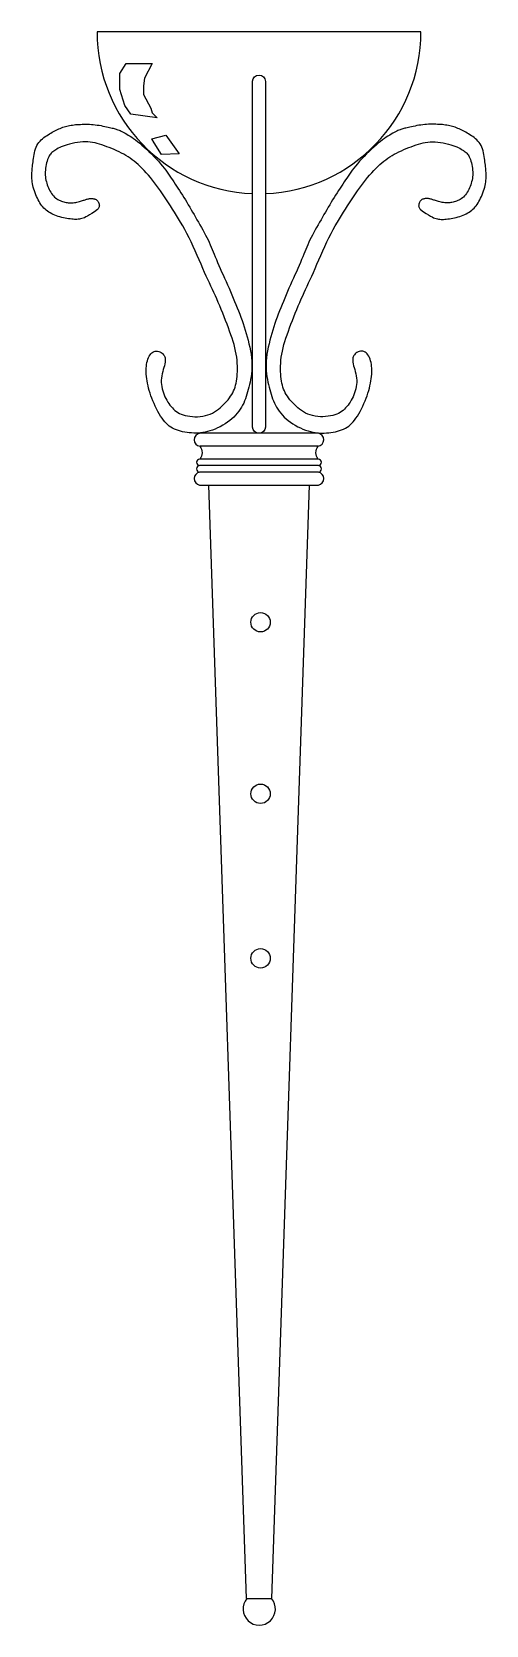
# Model space of a CAD drawing. Extents: x -78035 to -77920, y -37612 to -37208.
import ezdxf

# ---------------------------------------------------------------- set-up
doc = ezdxf.new("R2010")
doc.units = 0
doc.header["$MEASUREMENT"] = 0
for name, color, linetype in [('3', 3, 'CONTINUOUS'), ('4', 4, 'CONTINUOUS'), ('7', 7, 'CONTINUOUS')]:
    doc.layers.add(name, color=color, linetype=linetype)

msp = doc.modelspace()

# ---------------------------------------------------------------- linework, layer by layer
at = {"layer": '3'}
for points in [[(-78011.31, -37215.85), (-78004.71, -37215.85), (-78006.6, -37219.62), (-78006.91, -37221.5), (-78006.91, -37223.7), (-78005.03, -37227.15), (-78004.71, -37228.41), (-78003.46, -37229.67), (-78010.06, -37228.73), (-78011.63, -37226.53), (-78012.89, -37222.44), (-78012.89, -37218.36), (-78011.31, -37215.85)], [(-77997.87, -37238.77), (-78002.31, -37238.96), (-78004.23, -37235.94), (-78004.76, -37234.94), (-78001.2, -37234.02), (-77997.87, -37238.77)]]:
    msp.add_lwpolyline(points, dxfattribs=at)
for centre in [(-77977.23, -37357.56), (-77977.23, -37401.05), (-77977.23, -37442.77)]:
    msp.add_circle(centre, 2.46, dxfattribs=at)
at = {"layer": '4'}
for points in [[(-77975.98, -37248.85, 0.402543), (-77936.59, -37207.84), (-78018.67, -37207.84, 0.402543), (-77979.27, -37248.85)], [(-77979.27, -37308.07), (-77979.27, -37220.37, -0.950784), (-77975.98, -37220.39), (-77975.98, -37308.05, -0.950784), (-77979.27, -37308.07)]]:
    msp.add_lwpolyline(points, format="xyb", dxfattribs=at)
for points in [[(-78018.54, -37252.91), (-78019.31, -37253.45), (-78019.97, -37253.9), (-78020.55, -37254.26), (-78021.04, -37254.55), (-78021.48, -37254.78), (-78021.86, -37254.96), (-78022.2, -37255.09), (-78022.52, -37255.19), (-78022.83, -37255.27), (-78023.14, -37255.32), (-78023.44, -37255.36), (-78023.75, -37255.38), (-78024.06, -37255.39), (-78024.39, -37255.38), (-78024.73, -37255.36), (-78025.09, -37255.32), (-78025.47, -37255.28), (-78025.88, -37255.22), (-78026.3, -37255.16), (-78026.73, -37255.08), (-78027.17, -37254.99), (-78027.62, -37254.89), (-78028.06, -37254.77), (-78028.49, -37254.64), (-78028.92, -37254.5), (-78029.34, -37254.34), (-78029.74, -37254.16), (-78030.13, -37253.97), (-78030.51, -37253.77), (-78030.87, -37253.55), (-78031.21, -37253.32), (-78031.53, -37253.07), (-78031.84, -37252.81), (-78032.12, -37252.53), (-78032.4, -37252.23), (-78032.65, -37251.92), (-78032.9, -37251.58), (-78033.13, -37251.23), (-78033.36, -37250.85), (-78033.58, -37250.45), (-78033.79, -37250.03), (-78033.99, -37249.58), (-78034.19, -37249.13), (-78034.37, -37248.66), (-78034.54, -37248.19), (-78034.69, -37247.71), (-78034.83, -37247.25), (-78034.94, -37246.79), (-78035.02, -37246.34), (-78035.09, -37245.91), (-78035.13, -37245.49), (-78035.16, -37245.09), (-78035.17, -37244.69), (-78035.17, -37244.3), (-78035.16, -37243.92), (-78035.15, -37243.54), (-78035.12, -37243.17), (-78035.1, -37242.8), (-78035.07, -37242.43), (-78035.03, -37242.05), (-78034.99, -37241.66), (-78034.94, -37241.26), (-78034.89, -37240.84), (-78034.83, -37240.4), (-78034.77, -37239.94), (-78034.7, -37239.46), (-78034.62, -37238.97), (-78034.52, -37238.48), (-78034.4, -37237.99), (-78034.26, -37237.51), (-78034.09, -37237.06), (-78033.89, -37236.63), (-78033.66, -37236.24), (-78033.39, -37235.87), (-78033.11, -37235.53), (-78032.8, -37235.22), (-78032.47, -37234.93), (-78032.13, -37234.67), (-78031.78, -37234.41), (-78031.43, -37234.17), (-78031.07, -37233.94), (-78030.72, -37233.72), (-78030.37, -37233.51), (-78030.02, -37233.31), (-78029.67, -37233.11), (-78029.33, -37232.93), (-78028.99, -37232.76), (-78028.65, -37232.6), (-78028.32, -37232.45), (-78027.99, -37232.31), (-78027.66, -37232.17), (-78027.34, -37232.05), (-78027.01, -37231.94), (-78026.67, -37231.83), (-78026.33, -37231.74), (-78025.98, -37231.66), (-78025.62, -37231.58), (-78025.25, -37231.52), (-78024.88, -37231.46), (-78024.49, -37231.42), (-78024.09, -37231.37), (-78023.68, -37231.34), (-78023.26, -37231.31), (-78022.84, -37231.29), (-78022.4, -37231.27), (-78021.95, -37231.26), (-78021.5, -37231.26), (-78021.04, -37231.26), (-78020.57, -37231.28), (-78020.09, -37231.31), (-78019.61, -37231.34), (-78019.12, -37231.4), (-78018.63, -37231.46), (-78018.13, -37231.54), (-78017.65, -37231.62), (-78017.17, -37231.72), (-78016.72, -37231.81), (-78016.28, -37231.9), (-78015.88, -37231.99), (-78015.5, -37232.08), (-78015.17, -37232.15), (-78014.87, -37232.22), (-78014.59, -37232.28), (-78014.33, -37232.34), (-78014.09, -37232.41), (-78013.85, -37232.48), (-78013.61, -37232.56), (-78013.36, -37232.65), (-78013.09, -37232.76), (-78012.81, -37232.88), (-78012.52, -37233.02), (-78012.2, -37233.18), (-78011.87, -37233.35), (-78011.52, -37233.55), (-78011.14, -37233.77), (-78010.74, -37234.01), (-78010.31, -37234.28), (-78009.86, -37234.58), (-78009.39, -37234.9), (-78008.9, -37235.26), (-78008.38, -37235.65), (-78007.84, -37236.07), (-78007.28, -37236.54), (-78006.7, -37237.05), (-78006.11, -37237.6), (-78005.5, -37238.19), (-78004.89, -37238.79), (-78004.28, -37239.42), (-78003.69, -37240.05), (-78003.12, -37240.67), (-78002.59, -37241.28), (-78002.1, -37241.87), (-78001.65, -37242.42), (-78001.24, -37242.95), (-78000.87, -37243.45), (-78000.52, -37243.94), (-78000.19, -37244.42), (-77999.86, -37244.91), (-77999.54, -37245.4), (-77999.21, -37245.9), (-77998.87, -37246.42), (-77998.52, -37246.96), (-77998.16, -37247.51), (-77997.79, -37248.08), (-77997.41, -37248.66), (-77997.03, -37249.25), (-77996.66, -37249.85), (-77996.28, -37250.45), (-77995.91, -37251.06), (-77995.54, -37251.68), (-77995.18, -37252.3), (-77994.81, -37252.93), (-77994.45, -37253.56), (-77994.09, -37254.19), (-77993.72, -37254.83), (-77993.35, -37255.48), (-77992.97, -37256.13), (-77992.6, -37256.78), (-77992.22, -37257.43), (-77991.85, -37258.08), (-77991.5, -37258.73), (-77991.15, -37259.37), (-77990.83, -37259.99), (-77990.52, -37260.61), (-77990.24, -37261.21), (-77989.97, -37261.81), (-77989.72, -37262.4), (-77989.47, -37263), (-77989.23, -37263.61), (-77988.97, -37264.24), (-77988.71, -37264.89), (-77988.42, -37265.58), (-77988.12, -37266.31), (-77987.79, -37267.07), (-77987.45, -37267.85), (-77987.09, -37268.66), (-77986.72, -37269.49), (-77986.35, -37270.33), (-77985.97, -37271.18), (-77985.6, -37272.02), (-77985.22, -37272.86), (-77984.86, -37273.7), (-77984.5, -37274.53), (-77984.15, -37275.36), (-77983.8, -37276.18), (-77983.47, -37277), (-77983.14, -37277.81), (-77982.82, -37278.62), (-77982.51, -37279.42), (-77982.21, -37280.22), (-77981.92, -37281.02), (-77981.64, -37281.83), (-77981.37, -37282.65), (-77981.11, -37283.47), (-77980.86, -37284.31), (-77980.62, -37285.16), (-77980.39, -37286.03), (-77980.17, -37286.92), (-77979.98, -37287.81), (-77979.8, -37288.71), (-77979.65, -37289.6), (-77979.54, -37290.48), (-77979.46, -37291.34), (-77979.41, -37292.18), (-77979.42, -37292.99), (-77979.46, -37293.77), (-77979.53, -37294.52), (-77979.63, -37295.25), (-77979.75, -37295.96), (-77979.89, -37296.64), (-77980.04, -37297.3), (-77980.2, -37297.94), (-77980.36, -37298.56), (-77980.52, -37299.16), (-77980.69, -37299.74), (-77980.87, -37300.31), (-77981.06, -37300.87), (-77981.28, -37301.42), (-77981.51, -37301.96), (-77981.77, -37302.49), (-77982.06, -37303.02), (-77982.38, -37303.54), (-77982.73, -37304.05), (-77983.12, -37304.55), (-77983.54, -37305.04), (-77984, -37305.52), (-77984.49, -37305.98), (-77985.02, -37306.42), (-77985.59, -37306.84), (-77986.19, -37307.24), (-77986.81, -37307.61), (-77987.45, -37307.96), (-77988.11, -37308.28), (-77988.76, -37308.57), (-77989.41, -37308.82), (-77990.05, -37309.04), (-77990.67, -37309.21), (-77991.27, -37309.35), (-77991.86, -37309.46), (-77992.44, -37309.53), (-77993.01, -37309.58), (-77993.58, -37309.6), (-77994.14, -37309.59), (-77994.71, -37309.56), (-77995.28, -37309.51), (-77995.85, -37309.44), (-77996.42, -37309.35), (-77996.98, -37309.24), (-77997.53, -37309.1), (-77998.06, -37308.95), (-77998.57, -37308.77), (-77999.06, -37308.56), (-77999.51, -37308.34), (-77999.95, -37308.08), (-78000.36, -37307.79), (-78000.75, -37307.47), (-78001.12, -37307.11), (-78001.49, -37306.72), (-78001.85, -37306.28), (-78002.2, -37305.79), (-78002.55, -37305.26), (-78002.9, -37304.68), (-78003.25, -37304.07), (-78003.58, -37303.43), (-78003.9, -37302.78), (-78004.21, -37302.11), (-78004.5, -37301.43), (-78004.77, -37300.76), (-78005.01, -37300.1), (-78005.23, -37299.45), (-78005.42, -37298.81), (-78005.6, -37298.18), (-78005.75, -37297.56), (-78005.88, -37296.96), (-78005.99, -37296.37), (-78006.08, -37295.79), (-78006.14, -37295.23), (-78006.19, -37294.68), (-78006.22, -37294.15), (-78006.23, -37293.63), (-78006.21, -37293.13), (-78006.17, -37292.64), (-78006.11, -37292.17), (-78006.02, -37291.71), (-78005.91, -37291.26), (-78005.78, -37290.84), (-78005.62, -37290.44), (-78005.44, -37290.08), (-78005.24, -37289.75), (-78005.01, -37289.46), (-78004.77, -37289.22), (-78004.5, -37289.04), (-78004.22, -37288.91), (-78003.92, -37288.83), (-78003.62, -37288.81), (-78003.31, -37288.83), (-78003.01, -37288.9), (-78002.72, -37289), (-78002.45, -37289.13), (-78002.2, -37289.3), (-78001.98, -37289.49), (-78001.79, -37289.7), (-78001.63, -37289.94), (-78001.51, -37290.21), (-78001.43, -37290.51), (-78001.38, -37290.84), (-78001.38, -37291.21), (-78001.41, -37291.6), (-78001.49, -37292.03), (-78001.61, -37292.49), (-78001.74, -37292.97), (-78001.89, -37293.48), (-78002.03, -37294), (-78002.17, -37294.54), (-78002.28, -37295.08), (-78002.36, -37295.63), (-78002.39, -37296.18), (-78002.39, -37296.73), (-78002.35, -37297.27), (-78002.27, -37297.81), (-78002.16, -37298.34), (-78002.03, -37298.87), (-78001.86, -37299.38), (-78001.68, -37299.87), (-78001.47, -37300.36), (-78001.25, -37300.82), (-78001, -37301.27), (-78000.75, -37301.71), (-78000.47, -37302.12), (-78000.19, -37302.51), (-77999.89, -37302.88), (-77999.58, -37303.22), (-77999.26, -37303.55), (-77998.93, -37303.84), (-77998.57, -37304.12), (-77998.19, -37304.36), (-77997.78, -37304.59), (-77997.34, -37304.79), (-77996.86, -37304.96), (-77996.33, -37305.11), (-77995.76, -37305.23), (-77995.15, -37305.33), (-77994.51, -37305.4), (-77993.85, -37305.43), (-77993.17, -37305.43), (-77992.5, -37305.38), (-77991.84, -37305.29), (-77991.2, -37305.16), (-77990.59, -37304.98), (-77990, -37304.76), (-77989.44, -37304.49), (-77988.91, -37304.19), (-77988.4, -37303.86), (-77987.91, -37303.51), (-77987.45, -37303.14), (-77987.01, -37302.75), (-77986.59, -37302.36), (-77986.19, -37301.95), (-77985.81, -37301.53), (-77985.45, -37301.11), (-77985.12, -37300.68), (-77984.81, -37300.24), (-77984.54, -37299.8), (-77984.29, -37299.35), (-77984.06, -37298.9), (-77983.87, -37298.43), (-77983.7, -37297.96), (-77983.56, -37297.47), (-77983.44, -37296.95), (-77983.34, -37296.42), (-77983.25, -37295.86), (-77983.19, -37295.27), (-77983.13, -37294.64), (-77983.1, -37293.98), (-77983.09, -37293.3), (-77983.09, -37292.59), (-77983.13, -37291.86), (-77983.19, -37291.11), (-77983.27, -37290.34), (-77983.4, -37289.56), (-77983.55, -37288.77), (-77983.74, -37287.97), (-77983.95, -37287.15), (-77984.19, -37286.33), (-77984.46, -37285.49), (-77984.75, -37284.63), (-77985.06, -37283.75), (-77985.39, -37282.86), (-77985.73, -37281.95), (-77986.08, -37281.02), (-77986.44, -37280.09), (-77986.81, -37279.16), (-77987.19, -37278.24), (-77987.57, -37277.33), (-77987.94, -37276.44), (-77988.32, -37275.58), (-77988.69, -37274.75), (-77989.06, -37273.94), (-77989.43, -37273.15), (-77989.81, -37272.34), (-77990.19, -37271.52), (-77990.58, -37270.67), (-77990.99, -37269.78), (-77991.41, -37268.83), (-77991.85, -37267.81), (-77992.31, -37266.75), (-77992.79, -37265.64), (-77993.28, -37264.51), (-77993.78, -37263.37), (-77994.29, -37262.23), (-77994.81, -37261.11), (-77995.34, -37260.03), (-77995.87, -37259), (-77996.41, -37258), (-77996.94, -37257.05), (-77997.48, -37256.14), (-77998.01, -37255.26), (-77998.54, -37254.4), (-77999.07, -37253.57), (-77999.58, -37252.76), (-78000.09, -37251.96), (-78000.59, -37251.18), (-78001.08, -37250.41), (-78001.57, -37249.65), (-78002.06, -37248.92), (-78002.56, -37248.19), (-78003.06, -37247.48), (-78003.56, -37246.79), (-78004.08, -37246.11), (-78004.6, -37245.45), (-78005.13, -37244.8), (-78005.66, -37244.18), (-78006.19, -37243.59), (-78006.71, -37243.02), (-78007.24, -37242.48), (-78007.75, -37241.97), (-78008.26, -37241.5), (-78008.76, -37241.05), (-78009.26, -37240.64), (-78009.76, -37240.25), (-78010.27, -37239.88), (-78010.79, -37239.53), (-78011.33, -37239.2), (-78011.89, -37238.88), (-78012.47, -37238.57), (-78013.07, -37238.27), (-78013.69, -37237.99), (-78014.31, -37237.71), (-78014.94, -37237.45), (-78015.57, -37237.2), (-78016.2, -37236.96), (-78016.81, -37236.74), (-78017.42, -37236.53), (-78018.01, -37236.34), (-78018.6, -37236.17), (-78019.18, -37236.02), (-78019.78, -37235.9), (-78020.38, -37235.82), (-78021, -37235.76), (-78021.63, -37235.74), (-78022.29, -37235.76), (-78022.97, -37235.81), (-78023.64, -37235.9), (-78024.32, -37236.01), (-78024.98, -37236.14), (-78025.61, -37236.29), (-78026.21, -37236.46), (-78026.77, -37236.63), (-78027.27, -37236.81), (-78027.72, -37236.99), (-78028.13, -37237.18), (-78028.5, -37237.36), (-78028.83, -37237.55), (-78029.13, -37237.74), (-78029.4, -37237.92), (-78029.65, -37238.1), (-78029.87, -37238.27), (-78030.08, -37238.45), (-78030.27, -37238.63), (-78030.45, -37238.83), (-78030.62, -37239.05), (-78030.77, -37239.29), (-78030.92, -37239.56), (-78031.06, -37239.88), (-78031.2, -37240.23), (-78031.32, -37240.62), (-78031.44, -37241.04), (-78031.55, -37241.49), (-78031.64, -37241.94), (-78031.71, -37242.41), (-78031.76, -37242.87), (-78031.79, -37243.33), (-78031.8, -37243.78), (-78031.79, -37244.21), (-78031.75, -37244.63), (-78031.69, -37245.04), (-78031.61, -37245.44), (-78031.51, -37245.84), (-78031.4, -37246.24), (-78031.27, -37246.63), (-78031.13, -37247.02), (-78030.97, -37247.41), (-78030.79, -37247.79), (-78030.6, -37248.16), (-78030.4, -37248.52), (-78030.18, -37248.85), (-78029.95, -37249.17), (-78029.7, -37249.46), (-78029.44, -37249.72), (-78029.16, -37249.95), (-78028.88, -37250.16), (-78028.59, -37250.34), (-78028.29, -37250.5), (-78027.99, -37250.64), (-78027.69, -37250.77), (-78027.39, -37250.87), (-78027.1, -37250.96), (-78026.81, -37251.04), (-78026.52, -37251.1), (-78026.24, -37251.15), (-78025.94, -37251.18), (-78025.65, -37251.19), (-78025.35, -37251.2), (-78025.04, -37251.19), (-78024.72, -37251.16), (-78024.39, -37251.12), (-78024.07, -37251.07), (-78023.75, -37251.01), (-78023.43, -37250.94), (-78023.13, -37250.87), (-78022.84, -37250.79), (-78022.58, -37250.71), (-78022.33, -37250.64), (-78022.11, -37250.56), (-78021.9, -37250.48), (-78021.7, -37250.41), (-78021.52, -37250.35), (-78021.33, -37250.29), (-78021.14, -37250.23), (-78020.95, -37250.19), (-78020.75, -37250.16), (-78020.54, -37250.13), (-78020.33, -37250.12), (-78020.12, -37250.11), (-78019.92, -37250.12), (-78019.72, -37250.13), (-78019.53, -37250.16), (-78019.35, -37250.2), (-78019.19, -37250.25), (-78019.05, -37250.3), (-78018.92, -37250.37), (-78018.81, -37250.44), (-78018.7, -37250.53), (-78018.61, -37250.61), (-78018.53, -37250.71), (-78018.45, -37250.81), (-78018.39, -37250.91), (-78018.33, -37251.02), (-78018.28, -37251.14), (-78018.23, -37251.25), (-78018.19, -37251.37), (-78018.16, -37251.49), (-78018.13, -37251.61), (-78018.11, -37251.73), (-78018.09, -37251.85), (-78018.08, -37251.97), (-78018.09, -37252.1), (-78018.12, -37252.24), (-78018.18, -37252.39), (-78018.26, -37252.54), (-78018.38, -37252.72), (-78018.54, -37252.91)], [(-77936.71, -37252.91), (-77935.94, -37253.45), (-77935.28, -37253.9), (-77934.7, -37254.26), (-77934.21, -37254.55), (-77933.78, -37254.78), (-77933.39, -37254.96), (-77933.05, -37255.09), (-77932.73, -37255.19), (-77932.42, -37255.27), (-77932.11, -37255.32), (-77931.81, -37255.36), (-77931.5, -37255.38), (-77931.19, -37255.39), (-77930.86, -37255.38), (-77930.52, -37255.36), (-77930.16, -37255.32), (-77929.78, -37255.28), (-77929.37, -37255.22), (-77928.95, -37255.16), (-77928.52, -37255.08), (-77928.08, -37254.99), (-77927.64, -37254.89), (-77927.19, -37254.77), (-77926.76, -37254.64), (-77926.33, -37254.5), (-77925.91, -37254.34), (-77925.51, -37254.16), (-77925.12, -37253.97), (-77924.74, -37253.77), (-77924.39, -37253.55), (-77924.04, -37253.32), (-77923.72, -37253.07), (-77923.41, -37252.81), (-77923.13, -37252.53), (-77922.86, -37252.23), (-77922.6, -37251.92), (-77922.35, -37251.58), (-77922.12, -37251.23), (-77921.9, -37250.85), (-77921.68, -37250.45), (-77921.46, -37250.03), (-77921.26, -37249.58), (-77921.06, -37249.13), (-77920.88, -37248.66), (-77920.71, -37248.19), (-77920.56, -37247.71), (-77920.42, -37247.25), (-77920.31, -37246.79), (-77920.23, -37246.34), (-77920.16, -37245.91), (-77920.12, -37245.49), (-77920.09, -37245.09), (-77920.08, -37244.69), (-77920.08, -37244.3), (-77920.09, -37243.92), (-77920.1, -37243.54), (-77920.13, -37243.17), (-77920.15, -37242.8), (-77920.19, -37242.43), (-77920.22, -37242.05), (-77920.26, -37241.66), (-77920.31, -37241.26), (-77920.36, -37240.84), (-77920.42, -37240.4), (-77920.48, -37239.94), (-77920.55, -37239.46), (-77920.63, -37238.97), (-77920.73, -37238.48), (-77920.85, -37237.99), (-77920.99, -37237.51), (-77921.16, -37237.06), (-77921.36, -37236.63), (-77921.59, -37236.24), (-77921.86, -37235.87), (-77922.15, -37235.53), (-77922.46, -37235.22), (-77922.78, -37234.93), (-77923.12, -37234.67), (-77923.47, -37234.41), (-77923.82, -37234.17), (-77924.18, -37233.94), (-77924.53, -37233.72), (-77924.88, -37233.51), (-77925.23, -37233.31), (-77925.58, -37233.11), (-77925.92, -37232.93), (-77926.26, -37232.76), (-77926.6, -37232.6), (-77926.93, -37232.45), (-77927.26, -37232.31), (-77927.59, -37232.17), (-77927.92, -37232.05), (-77928.25, -37231.94), (-77928.58, -37231.83), (-77928.92, -37231.74), (-77929.27, -37231.66), (-77929.63, -37231.58), (-77930, -37231.52), (-77930.38, -37231.46), (-77930.76, -37231.42), (-77931.16, -37231.37), (-77931.57, -37231.34), (-77931.99, -37231.31), (-77932.41, -37231.29), (-77932.85, -37231.27), (-77933.3, -37231.26), (-77933.75, -37231.26), (-77934.21, -37231.26), (-77934.68, -37231.28), (-77935.16, -37231.31), (-77935.64, -37231.34), (-77936.13, -37231.4), (-77936.63, -37231.46), (-77937.12, -37231.54), (-77937.6, -37231.62), (-77938.08, -37231.72), (-77938.53, -37231.81), (-77938.97, -37231.9), (-77939.37, -37231.99), (-77939.75, -37232.08), (-77940.08, -37232.15), (-77940.38, -37232.22), (-77940.66, -37232.28), (-77940.92, -37232.34), (-77941.16, -37232.41), (-77941.4, -37232.48), (-77941.65, -37232.56), (-77941.89, -37232.65), (-77942.16, -37232.76), (-77942.44, -37232.88), (-77942.73, -37233.02), (-77943.05, -37233.18), (-77943.38, -37233.35), (-77943.74, -37233.55), (-77944.11, -37233.77), (-77944.51, -37234.01), (-77944.94, -37234.28), (-77945.39, -37234.58), (-77945.86, -37234.9), (-77946.35, -37235.26), (-77946.87, -37235.65), (-77947.41, -37236.07), (-77947.97, -37236.54), (-77948.55, -37237.05), (-77949.14, -37237.6), (-77949.75, -37238.19), (-77950.36, -37238.79), (-77950.97, -37239.42), (-77951.56, -37240.05), (-77952.13, -37240.67), (-77952.66, -37241.28), (-77953.16, -37241.87), (-77953.6, -37242.42), (-77954.01, -37242.95), (-77954.39, -37243.45), (-77954.73, -37243.94), (-77955.07, -37244.42), (-77955.39, -37244.91), (-77955.71, -37245.4), (-77956.04, -37245.9), (-77956.38, -37246.42), (-77956.73, -37246.96), (-77957.09, -37247.51), (-77957.46, -37248.08), (-77957.84, -37248.66), (-77958.22, -37249.25), (-77958.6, -37249.85), (-77958.97, -37250.45), (-77959.34, -37251.06), (-77959.71, -37251.68), (-77960.07, -37252.3), (-77960.44, -37252.93), (-77960.8, -37253.56), (-77961.17, -37254.19), (-77961.53, -37254.83), (-77961.9, -37255.48), (-77962.28, -37256.13), (-77962.66, -37256.78), (-77963.03, -37257.43), (-77963.4, -37258.08), (-77963.75, -37258.73), (-77964.1, -37259.37), (-77964.43, -37259.99), (-77964.73, -37260.61), (-77965.02, -37261.21), (-77965.28, -37261.81), (-77965.53, -37262.4), (-77965.78, -37263), (-77966.03, -37263.61), (-77966.28, -37264.24), (-77966.54, -37264.89), (-77966.83, -37265.58), (-77967.13, -37266.31), (-77967.46, -37267.07), (-77967.81, -37267.85), (-77968.16, -37268.66), (-77968.53, -37269.49), (-77968.9, -37270.33), (-77969.28, -37271.18), (-77969.66, -37272.02), (-77970.03, -37272.86), (-77970.39, -37273.7), (-77970.75, -37274.53), (-77971.1, -37275.36), (-77971.45, -37276.18), (-77971.78, -37277), (-77972.11, -37277.81), (-77972.43, -37278.62), (-77972.74, -37279.42), (-77973.04, -37280.22), (-77973.33, -37281.02), (-77973.61, -37281.83), (-77973.88, -37282.65), (-77974.14, -37283.47), (-77974.39, -37284.31), (-77974.63, -37285.16), (-77974.86, -37286.03), (-77975.08, -37286.92), (-77975.28, -37287.81), (-77975.45, -37288.71), (-77975.6, -37289.6), (-77975.71, -37290.48), (-77975.8, -37291.34), (-77975.84, -37292.18), (-77975.84, -37292.99), (-77975.8, -37293.77), (-77975.72, -37294.52), (-77975.62, -37295.25), (-77975.5, -37295.96), (-77975.36, -37296.64), (-77975.21, -37297.3), (-77975.05, -37297.94), (-77974.89, -37298.56), (-77974.73, -37299.16), (-77974.56, -37299.74), (-77974.38, -37300.31), (-77974.19, -37300.87), (-77973.98, -37301.42), (-77973.74, -37301.96), (-77973.48, -37302.49), (-77973.19, -37303.02), (-77972.87, -37303.54), (-77972.52, -37304.05), (-77972.13, -37304.55), (-77971.71, -37305.04), (-77971.26, -37305.52), (-77970.76, -37305.98), (-77970.23, -37306.42), (-77969.66, -37306.84), (-77969.06, -37307.24), (-77968.44, -37307.61), (-77967.8, -37307.96), (-77967.14, -37308.28), (-77966.49, -37308.57), (-77965.84, -37308.82), (-77965.2, -37309.04), (-77964.58, -37309.21), (-77963.98, -37309.35), (-77963.39, -37309.46), (-77962.81, -37309.53), (-77962.24, -37309.58), (-77961.68, -37309.6), (-77961.11, -37309.59), (-77960.54, -37309.56), (-77959.97, -37309.51), (-77959.4, -37309.44), (-77958.83, -37309.35), (-77958.27, -37309.24), (-77957.72, -37309.1), (-77957.19, -37308.95), (-77956.68, -37308.77), (-77956.19, -37308.56), (-77955.74, -37308.34), (-77955.31, -37308.08), (-77954.9, -37307.79), (-77954.51, -37307.47), (-77954.13, -37307.11), (-77953.76, -37306.72), (-77953.41, -37306.28), (-77953.05, -37305.79), (-77952.7, -37305.26), (-77952.35, -37304.68), (-77952, -37304.07), (-77951.67, -37303.43), (-77951.35, -37302.78), (-77951.04, -37302.11), (-77950.75, -37301.43), (-77950.49, -37300.76), (-77950.24, -37300.1), (-77950.02, -37299.45), (-77949.83, -37298.81), (-77949.65, -37298.18), (-77949.5, -37297.56), (-77949.37, -37296.96), (-77949.26, -37296.37), (-77949.18, -37295.79), (-77949.11, -37295.23), (-77949.06, -37294.68), (-77949.03, -37294.15), (-77949.03, -37293.63), (-77949.04, -37293.13), (-77949.08, -37292.64), (-77949.14, -37292.17), (-77949.23, -37291.71), (-77949.34, -37291.26), (-77949.47, -37290.84), (-77949.63, -37290.44), (-77949.81, -37290.08), (-77950.01, -37289.75), (-77950.24, -37289.46), (-77950.48, -37289.22), (-77950.75, -37289.04), (-77951.03, -37288.91), (-77951.33, -37288.83), (-77951.63, -37288.81), (-77951.94, -37288.83), (-77952.24, -37288.9), (-77952.53, -37289), (-77952.8, -37289.13), (-77953.05, -37289.3), (-77953.27, -37289.49), (-77953.46, -37289.7), (-77953.62, -37289.94), (-77953.74, -37290.21), (-77953.82, -37290.51), (-77953.87, -37290.84), (-77953.87, -37291.21), (-77953.84, -37291.6), (-77953.76, -37292.03), (-77953.65, -37292.49), (-77953.51, -37292.97), (-77953.37, -37293.48), (-77953.22, -37294), (-77953.09, -37294.54), (-77952.97, -37295.08), (-77952.89, -37295.63), (-77952.86, -37296.18), (-77952.86, -37296.73), (-77952.9, -37297.27), (-77952.98, -37297.81), (-77953.09, -37298.34), (-77953.23, -37298.87), (-77953.39, -37299.38), (-77953.58, -37299.87), (-77953.78, -37300.36), (-77954.01, -37300.82), (-77954.25, -37301.27), (-77954.51, -37301.71), (-77954.78, -37302.12), (-77955.06, -37302.51), (-77955.36, -37302.88), (-77955.67, -37303.22), (-77955.99, -37303.55), (-77956.33, -37303.84), (-77956.68, -37304.12), (-77957.06, -37304.36), (-77957.47, -37304.59), (-77957.91, -37304.79), (-77958.39, -37304.96), (-77958.92, -37305.11), (-77959.49, -37305.23), (-77960.1, -37305.33), (-77960.75, -37305.4), (-77961.41, -37305.43), (-77962.08, -37305.43), (-77962.75, -37305.38), (-77963.41, -37305.29), (-77964.05, -37305.16), (-77964.67, -37304.98), (-77965.25, -37304.76), (-77965.81, -37304.49), (-77966.34, -37304.19), (-77966.85, -37303.86), (-77967.34, -37303.51), (-77967.8, -37303.14), (-77968.24, -37302.75), (-77968.66, -37302.36), (-77969.07, -37301.95), (-77969.44, -37301.53), (-77969.8, -37301.11), (-77970.13, -37300.68), (-77970.44, -37300.24), (-77970.72, -37299.8), (-77970.97, -37299.35), (-77971.19, -37298.9), (-77971.38, -37298.43), (-77971.55, -37297.96), (-77971.69, -37297.47), (-77971.81, -37296.95), (-77971.92, -37296.42), (-77972, -37295.86), (-77972.07, -37295.27), (-77972.12, -37294.64), (-77972.15, -37293.98), (-77972.17, -37293.3), (-77972.16, -37292.59), (-77972.12, -37291.86), (-77972.07, -37291.11), (-77971.98, -37290.34), (-77971.86, -37289.56), (-77971.7, -37288.77), (-77971.52, -37287.97), (-77971.3, -37287.15), (-77971.06, -37286.33), (-77970.79, -37285.49), (-77970.5, -37284.63), (-77970.19, -37283.75), (-77969.87, -37282.86), (-77969.52, -37281.95), (-77969.17, -37281.02), (-77968.81, -37280.09), (-77968.44, -37279.16), (-77968.06, -37278.24), (-77967.69, -37277.33), (-77967.31, -37276.44), (-77966.93, -37275.58), (-77966.56, -37274.75), (-77966.19, -37273.94), (-77965.82, -37273.15), (-77965.45, -37272.34), (-77965.06, -37271.52), (-77964.67, -37270.67), (-77964.26, -37269.78), (-77963.84, -37268.83), (-77963.4, -37267.81), (-77962.94, -37266.75), (-77962.47, -37265.64), (-77961.98, -37264.51), (-77961.47, -37263.37), (-77960.96, -37262.23), (-77960.44, -37261.11), (-77959.91, -37260.03), (-77959.38, -37259), (-77958.85, -37258), (-77958.31, -37257.05), (-77957.77, -37256.14), (-77957.24, -37255.26), (-77956.71, -37254.4), (-77956.19, -37253.57), (-77955.67, -37252.76), (-77955.16, -37251.96), (-77954.67, -37251.18), (-77954.17, -37250.41), (-77953.68, -37249.65), (-77953.19, -37248.92), (-77952.69, -37248.19), (-77952.2, -37247.48), (-77951.69, -37246.79), (-77951.17, -37246.11), (-77950.65, -37245.45), (-77950.12, -37244.8), (-77949.59, -37244.18), (-77949.06, -37243.59), (-77948.54, -37243.02), (-77948.01, -37242.48), (-77947.5, -37241.97), (-77946.99, -37241.5), (-77946.49, -37241.05), (-77945.99, -37240.64), (-77945.49, -37240.25), (-77944.98, -37239.88), (-77944.46, -37239.53), (-77943.92, -37239.2), (-77943.36, -37238.88), (-77942.78, -37238.57), (-77942.18, -37238.27), (-77941.56, -37237.99), (-77940.94, -37237.71), (-77940.31, -37237.45), (-77939.68, -37237.2), (-77939.05, -37236.96), (-77938.44, -37236.74), (-77937.84, -37236.53), (-77937.24, -37236.34), (-77936.66, -37236.17), (-77936.07, -37236.02), (-77935.48, -37235.9), (-77934.87, -37235.82), (-77934.26, -37235.76), (-77933.62, -37235.74), (-77932.96, -37235.76), (-77932.29, -37235.81), (-77931.61, -37235.9), (-77930.93, -37236.01), (-77930.28, -37236.14), (-77929.64, -37236.29), (-77929.04, -37236.46), (-77928.49, -37236.63), (-77927.98, -37236.81), (-77927.53, -37236.99), (-77927.12, -37237.18), (-77926.75, -37237.36), (-77926.42, -37237.55), (-77926.12, -37237.74), (-77925.85, -37237.92), (-77925.6, -37238.1), (-77925.38, -37238.27), (-77925.17, -37238.45), (-77924.98, -37238.63), (-77924.8, -37238.83), (-77924.63, -37239.05), (-77924.48, -37239.29), (-77924.33, -37239.56), (-77924.19, -37239.88), (-77924.06, -37240.23), (-77923.93, -37240.62), (-77923.81, -37241.04), (-77923.71, -37241.49), (-77923.62, -37241.94), (-77923.54, -37242.41), (-77923.49, -37242.87), (-77923.46, -37243.33), (-77923.45, -37243.78), (-77923.47, -37244.21), (-77923.5, -37244.63), (-77923.56, -37245.04), (-77923.64, -37245.44), (-77923.74, -37245.84), (-77923.85, -37246.24), (-77923.98, -37246.63), (-77924.13, -37247.02), (-77924.29, -37247.41), (-77924.46, -37247.79), (-77924.65, -37248.16), (-77924.85, -37248.52), (-77925.07, -37248.85), (-77925.3, -37249.17), (-77925.55, -37249.46), (-77925.81, -37249.72), (-77926.09, -37249.95), (-77926.37, -37250.16), (-77926.67, -37250.34), (-77926.96, -37250.5), (-77927.26, -37250.64), (-77927.56, -37250.77), (-77927.86, -37250.87), (-77928.15, -37250.96), (-77928.44, -37251.04), (-77928.73, -37251.1), (-77929.02, -37251.15), (-77929.31, -37251.18), (-77929.6, -37251.19), (-77929.9, -37251.2), (-77930.21, -37251.19), (-77930.53, -37251.16), (-77930.86, -37251.12), (-77931.18, -37251.07), (-77931.5, -37251.01), (-77931.82, -37250.94), (-77932.12, -37250.87), (-77932.41, -37250.79), (-77932.68, -37250.71), (-77932.92, -37250.64), (-77933.14, -37250.56), (-77933.35, -37250.48), (-77933.55, -37250.41), (-77933.74, -37250.35), (-77933.92, -37250.29), (-77934.11, -37250.23), (-77934.3, -37250.19), (-77934.5, -37250.16), (-77934.71, -37250.13), (-77934.92, -37250.12), (-77935.13, -37250.11), (-77935.33, -37250.12), (-77935.53, -37250.13), (-77935.72, -37250.16), (-77935.9, -37250.2), (-77936.06, -37250.25), (-77936.2, -37250.3), (-77936.33, -37250.37), (-77936.45, -37250.44), (-77936.55, -37250.53), (-77936.64, -37250.61), (-77936.72, -37250.71), (-77936.8, -37250.81), (-77936.86, -37250.91), (-77936.92, -37251.02), (-77936.97, -37251.14), (-77937.02, -37251.25), (-77937.06, -37251.37), (-77937.09, -37251.49), (-77937.12, -37251.61), (-77937.14, -37251.73), (-77937.16, -37251.85), (-77937.17, -37251.97), (-77937.16, -37252.1), (-77937.13, -37252.24), (-77937.08, -37252.39), (-77936.99, -37252.54), (-77936.87, -37252.72), (-77936.71, -37252.91)]]:
    msp.add_lwpolyline(points, dxfattribs=at)
msp.add_lwpolyline([(-77974.34, -37605.11), (-77964.82, -37322.75), (-77962.54, -37322.75, 0.816816), (-77962.55, -37319.47, 0.929987), (-77962.57, -37317.83, 0.970653), (-77962.62, -37316.19, -0.339137), (-77962.66, -37312.91, 0.860583), (-77962.59, -37309.62), (-77992.66, -37309.62, 0.860583), (-77992.6, -37312.91, -0.339137), (-77992.63, -37316.19, 0.970653), (-77992.68, -37317.83, 0.929987), (-77992.7, -37319.47, 0.816816), (-77992.71, -37322.75), (-77990.43, -37322.75), (-77980.91, -37605.11)], format="xyb", close=True, dxfattribs=at)
msp.add_arc((-77977.57, -37607.76), 4.1, 139.756, 40.244, dxfattribs=at)
at = {"layer": '7'}
for p, q in [((-77962.62, -37312.9), (-77992.63, -37312.9)), ((-77962.55, -37319.47), (-77992.7, -37319.47)), ((-77962.57, -37317.83), (-77992.68, -37317.83)), ((-77962.62, -37316.19), (-77992.63, -37316.19)), ((-77990.43, -37322.75), (-77964.82, -37322.75))]:
    msp.add_line(p, q, dxfattribs=at)

doc.saveas('drawing.dxf')
